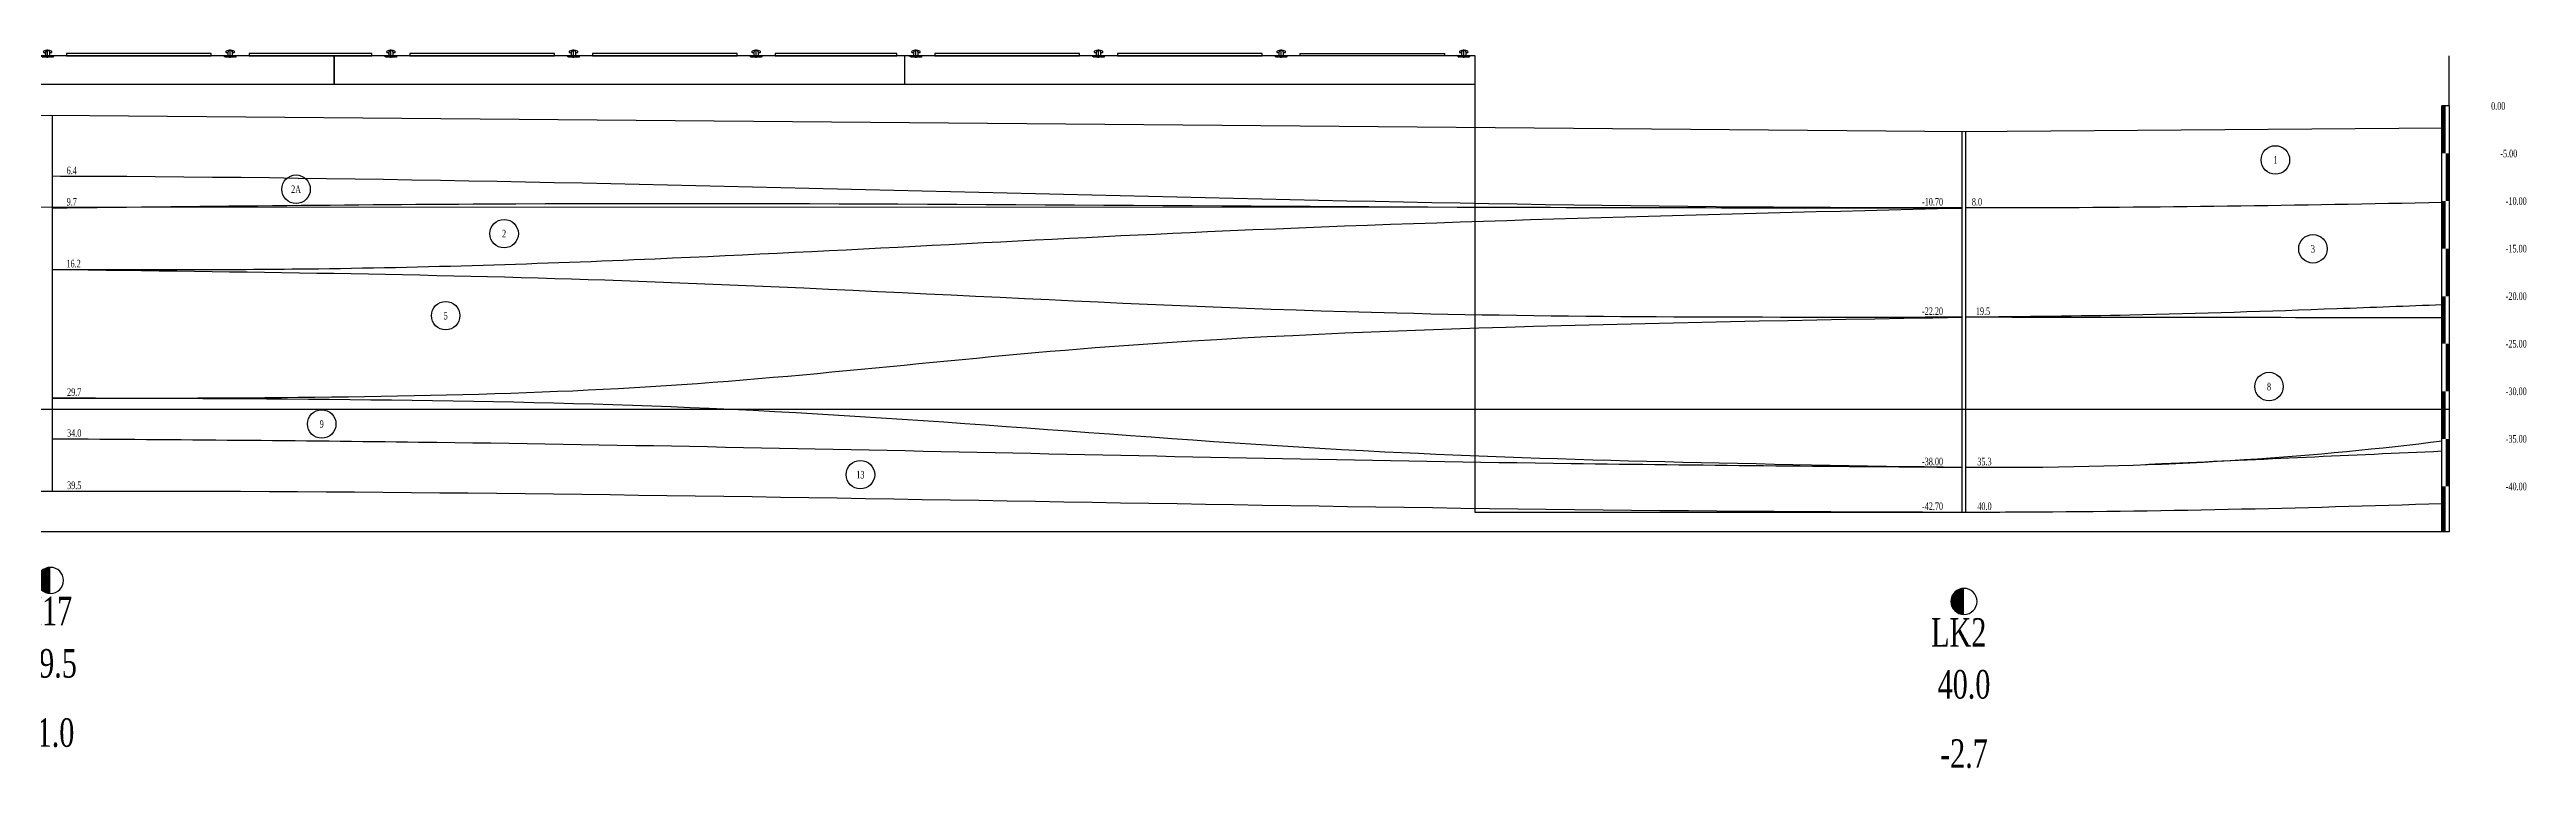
# Model space of a CAD drawing. Extents: x -57534 to 10615, y -13723 to 96319.
# Drawn here: x -26254 to -210, y 88634 to 96191 of the extents above; entities that cross this region are included whole.
import ezdxf
from ezdxf.enums import TextEntityAlignment as Align

# ---------------------------------------------------------------- set-up
doc = ezdxf.new("R2010")
doc.units = 0
doc.header["$LTSCALE"] = 5
doc.header["$MEASUREMENT"] = 0
doc.linetypes.add('CENTER2', pattern=[1.125, 0.75, -0.125, 0.125, -0.125])
doc.linetypes.add('HIDDEN', pattern=[0.375, 0.25, -0.125])
for name, color, linetype in [('1', 1, 'CONTINUOUS'), ('2', 7, 'CONTINUOUS'), ('3', 3, 'CONTINUOUS'), ('4', 8, 'CONTINUOUS'), ('BORDER', 2, 'CONTINUOUS'), ('CENTER', 9, 'CENTER2'), ('Dam', 4, 'CONTINUOUS'), ('DIMENSION', 4, 'CONTINUOUS'), ('HATCH', 7, 'CONTINUOUS'), ('HIDDEN', 4, 'HIDDEN')]:
    doc.layers.add(name, color=color, linetype=linetype)
doc.layers.add('harch', color=8, linetype='CONTINUOUS', lineweight=5)
doc.styles.add('THUONG', font='vntimeh.shx', dxfattribs={"width": 0.65})

# ---------------------------------------------------------------- blocks, each defined once
blk = doc.blocks.new('bhole1')
at = {"layer": '3'}
blk.add_hatch(color=256, dxfattribs=at).paths.add_polyline_path([(0, 1.37), (0, -1.37, 0.414214), (1.37, 0, 0.414214)])
blk.add_circle((0, 0), 1.37, dxfattribs=at)
blk = doc.blocks.new('BN_D')
at = {"layer": 'BORDER'}
for points in [[(-38, 4, 0.414214), (-40, 2), (-40, 0)], [(40, 0), (40, 2, 0.414214), (38, 4), (-38, 4, 0.414214)], [(-16, 16, 0.11044), (-18, 27, 0.290485), (-22, 29), (-26, 29, -0.777074), (-28, 37, -0.254902), (28, 37, -0.777074), (26, 29), (22, 29, 0.290485), (18, 27, 0.11044), (16, 16, 0.11044)], [(-23, 4, 0.414214), (-16, 12), (-16, 28, -1), (16, 28), (16, 12, 0.414214), (23, 4, 0.414214)]]:
    blk.add_lwpolyline(points, format="xyb", dxfattribs=at)
at = {"layer": 'CENTER'}
blk.add_line((0, -9), (0, 49), dxfattribs=at)
at = {"layer": 'HIDDEN'}
blk.add_lwpolyline([(-40, 0), (-38, -4), (38, -4), (40, 0)], dxfattribs=at)

msp = doc.modelspace()

# ---------------------------------------------------------------- linework, layer by layer
at = {"layer": '1'}
for p, q in [((-26244.1, 95496.4), (-34104.1, 95376.4)), ((-6124.1, 95326.4), (-26244.1, 95496.4)), ((-26224.1, 91546.4), (-26224.1, 95496.4)), ((-6144.1, 91325.7), (-6144.1, 95326.4)), ((-1096.9, 95362.8), (-6124.1, 95326.4)), ((-6104.1, 91326.4), (-6104.1, 95326.4))]:
    msp.add_line(p, q, dxfattribs=at)
at = {"layer": '1', "color": 0}
for points, knots in [([(-6144.1, 94526.4), (-6357.4, 94526.4), (-12925.8, 94524.3), (-19430.6, 94828.1), (-25977.5, 94857.5), (-26224.1, 94858.1)], [0, 0, 0, 0, 2, 98.5069946, 100.2588129, 100.2588129, 100.2588129, 100.2588129]), ([(-26224.1, 94526.4), (-24547.3, 94544.7), (-19659.5, 94600.9), (-13009.8, 94530.5), (-7966.8, 94527.5), (-6224.1, 94526.4)], [0, 0, 0, 0, 24.0245346, 73.5390799, 99.6847061, 99.6847061, 99.6847061, 99.6847061]), ([(-1096.9, 94582.4), (-2598.6, 94550.5), (-4237.6, 94525.7), (-5890.7, 94526.3), (-6104.1, 94526.4)], [57.8546041, 57.8546041, 57.8546041, 57.8546041, 80.6450888, 82.6450888, 82.6450888, 82.6450888, 82.6450888]), ([(-6144.1, 94521.4), (-8885, 94454.4), (-13590.9, 94333.8), (-19040.1, 94004.5), (-23149.8, 93869.1), (-25274.4, 93874.3), (-26224.1, 93876.4)], [1.014781, 1.014781, 1.014781, 1.014781, 41.5197045, 72.7293922, 91.4931879, 104.4978167, 104.4978167, 104.4978167, 104.4978167]), ([(-6144.1, 93376.4), (-8205.2, 93374), (-13146.1, 93368.1), (-19353.5, 93790.7), (-24211.3, 93852), (-26224.1, 93876.4)], [0, 0, 0, 0, 29.3695384, 73.2460086, 102.2366583, 102.2366583, 102.2366583, 102.2366583]), ([(-1096.9, 93507.1), (-1463.3, 93492.4), (-2549.1, 93451.6), (-4177.4, 93395.6), (-5473.6, 93382.1), (-6104.1, 93376.4)], [62.1408384, 62.1408384, 62.1408384, 62.1408384, 67.9078116, 79.1130897, 87.3826254, 87.3826254, 87.3826254, 87.3826254]), ([(-26224.1, 92526.4), (-26010.9, 92526.4), (-24037.2, 92526.1), (-19788.9, 92549.9), (-14687.3, 93227), (-9420.6, 93320), (-6144.1, 93376.4)], [0, 0, 0, 0, 2, 29.6481284, 60.0452741, 106.9786879, 106.9786879, 106.9786879, 106.9786879]), ([(-6144.1, 91796.4), (-8276, 91831), (-13002, 91910.8), (-18718.6, 92502.5), (-23794.9, 92518.9), (-26224.1, 92526.4)], [0, 0, 0, 0, 30.6561287, 70.6053895, 105.0185831, 105.0185831, 105.0185831, 105.0185831]), ([(-6144.1, 91796.4), (-7569.5, 91807.7), (-12991.9, 91853), (-19547, 92047.4), (-24885.1, 92087.1), (-26224.1, 92096.4)], [0, 0, 0, 0, 20.2154567, 81.4740574, 100.3798195, 100.3798195, 100.3798195, 100.3798195]), ([(-1096.9, 92073.7), (-2394.6, 91913.1), (-3947.6, 91793.4), (-5890.1, 91796.2), (-6104.1, 91796.4)], [75.28999, 75.28999, 75.28999, 75.28999, 102.2937583, 104.2937583, 104.2937583, 104.2937583, 104.2937583]), ([(-1096.9, 91967.4), (-2052.8, 91925.3), (-3092.6, 91877.6), (-4123.9, 91830.7), (-4213.8, 91826.6)], [58.5409848, 58.5409848, 58.5409848, 58.5409848, 73.5737724, 75.0082647, 75.0082647, 75.0082647, 75.0082647]), ([(-1096.9, 91416.1), (-2589.5, 91367.4), (-4420.1, 91323.9), (-12700.5, 91331.5), (-19669.5, 91562.1), (-28719.5, 91539.6), (-31431, 91658.5), (-33870.7, 91656.5), (-34084.1, 91656.4)], [120.5287382, 120.5287382, 120.5287382, 120.5287382, 143.5416472, 148.5416472, 244.5458138, 249.5458138, 284.126878, 286.126878, 286.126878, 286.126878, 286.126878])]:
    msp.add_open_spline(points, degree=3, knots=knots, dxfattribs=at)
msp.add_open_spline([(-1096.9, 93370), (-2739.2, 93372.7), (-4381.7, 93374.6), (-6104.1, 93376.4)], degree=3, dxfattribs=at)
at = {"layer": '3'}
msp.add_line((-1022.9, 92408.3), (-57534.1, 92408.3), dxfattribs=at)
at = {"layer": '4'}
for p, q in [((-1097.9, 91120.5), (-1097.9, 95598.3)), ((-1022.9, 95598.3), (-1097.9, 95598.3)), ((-1022.9, 95598.3), (-1022.9, 91120.5)), ((-1022.9, 95098.3), (-1022.9, 94598.3)), ((-1097.9, 91120.5), (-57534.1, 91120.5)), ((-1022.9, 91120.5), (-1097.9, 91120.5))]:
    msp.add_line(p, q, dxfattribs=at)
for points in [[(-1060.4, 95473.3), (-1097.9, 95473.3), (-1060.4, 95598.3), (-1097.9, 95598.3)], [(-1060.4, 95348.3), (-1097.9, 95348.3), (-1060.4, 95473.3), (-1097.9, 95473.3)], [(-1060.4, 95223.3), (-1097.9, 95223.3), (-1060.4, 95348.3), (-1097.9, 95348.3)], [(-1060.4, 95098.3), (-1097.9, 95098.3), (-1060.4, 95223.3), (-1097.9, 95223.3)], [(-1022.9, 94973.3), (-1060.4, 94973.3), (-1022.9, 95098.3), (-1060.4, 95098.3)], [(-1022.9, 94848.3), (-1060.4, 94848.3), (-1022.9, 94973.3), (-1060.4, 94973.3)], [(-1022.9, 94723.3), (-1060.4, 94723.3), (-1022.9, 94848.3), (-1060.4, 94848.3)], [(-1060.4, 94473.3), (-1097.9, 94473.3), (-1060.4, 94598.3), (-1097.9, 94598.3)], [(-1022.9, 94598.3), (-1060.4, 94598.3), (-1022.9, 94723.3), (-1060.4, 94723.3)], [(-1060.4, 94348.3), (-1097.9, 94348.3), (-1060.4, 94473.3), (-1097.9, 94473.3)], [(-1060.4, 94223.3), (-1097.9, 94223.3), (-1060.4, 94348.3), (-1097.9, 94348.3)], [(-1060.4, 94098.3), (-1097.9, 94098.3), (-1060.4, 94223.3), (-1097.9, 94223.3)], [(-1022.9, 93973.3), (-1060.4, 93973.3), (-1022.9, 94098.3), (-1060.4, 94098.3)], [(-1022.9, 93848.3), (-1060.4, 93848.3), (-1022.9, 93973.3), (-1060.4, 93973.3)], [(-1022.9, 93723.3), (-1060.4, 93723.3), (-1022.9, 93848.3), (-1060.4, 93848.3)], [(-1060.4, 93473.3), (-1097.9, 93473.3), (-1060.4, 93598.3), (-1097.9, 93598.3)], [(-1022.9, 93598.3), (-1060.4, 93598.3), (-1022.9, 93723.3), (-1060.4, 93723.3)], [(-1060.4, 93348.3), (-1097.9, 93348.3), (-1060.4, 93473.3), (-1097.9, 93473.3)], [(-1060.4, 93223.3), (-1097.9, 93223.3), (-1060.4, 93348.3), (-1097.9, 93348.3)], [(-1060.4, 93098.3), (-1097.9, 93098.3), (-1060.4, 93223.3), (-1097.9, 93223.3)], [(-1022.9, 92973.3), (-1060.4, 92973.3), (-1022.9, 93098.3), (-1060.4, 93098.3)], [(-1022.9, 92848.3), (-1060.4, 92848.3), (-1022.9, 92973.3), (-1060.4, 92973.3)], [(-1022.9, 92723.3), (-1060.4, 92723.3), (-1022.9, 92848.3), (-1060.4, 92848.3)], [(-1022.9, 92598.3), (-1060.4, 92598.3), (-1022.9, 92723.3), (-1060.4, 92723.3)], [(-1060.4, 92473.3), (-1097.9, 92473.3), (-1060.4, 92598.3), (-1097.9, 92598.3)], [(-1060.4, 92348.3), (-1097.9, 92348.3), (-1060.4, 92473.3), (-1097.9, 92473.3)], [(-1060.4, 92223.3), (-1097.9, 92223.3), (-1060.4, 92348.3), (-1097.9, 92348.3)], [(-1060.4, 92098.3), (-1097.9, 92098.3), (-1060.4, 92223.3), (-1097.9, 92223.3)], [(-1022.9, 91973.3), (-1060.4, 91973.3), (-1022.9, 92098.3), (-1060.4, 92098.3)], [(-1022.9, 91848.3), (-1060.4, 91848.3), (-1022.9, 91973.3), (-1060.4, 91973.3)], [(-1022.9, 91723.3), (-1060.4, 91723.3), (-1022.9, 91848.3), (-1060.4, 91848.3)], [(-1022.9, 91598.3), (-1060.4, 91598.3), (-1022.9, 91723.3), (-1060.4, 91723.3)], [(-1060.4, 91473.3), (-1097.9, 91473.3), (-1060.4, 91598.3), (-1097.9, 91598.3)], [(-1060.4, 91348.3), (-1097.9, 91348.3), (-1060.4, 91473.3), (-1097.9, 91473.3)], [(-1060.4, 91223.3), (-1097.9, 91223.3), (-1060.4, 91348.3), (-1097.9, 91348.3)], [(-1060.4, 91120.5), (-1097.9, 91120.5), (-1060.4, 91223.3), (-1097.9, 91223.3)]]:
    msp.add_trace(points, dxfattribs=at)
at = {"layer": 'BORDER'}
for p, q in [((-23263.1, 96123.3), (-23263.1, 95823.3)), ((-23261.1, 96123.3), (-23261.1, 95823.3)), ((-17265.1, 96123.3), (-17265.1, 95823.3)), ((-17263.1, 96123.3), (-17263.1, 95823.3)), ((-13104.1, 96123.3), (-13104.1, 96148.3)), ((-13104.1, 96148.3), (-11584.1, 96148.3)), ((-11584.1, 96123.3), (-11584.1, 96148.3))]:
    msp.add_line(p, q, dxfattribs=at)
for points in [[(-24554.1, 96148.3), (-26074.1, 96148.3), (-26074.1, 96123.3), (-24554.1, 96123.3)], [(-22864.1, 96148.3), (-24154.1, 96148.3), (-24154.1, 96123.3), (-22864.1, 96123.3)], [(-20944.1, 96148.3), (-22464.1, 96148.3), (-22464.1, 96123.3), (-20944.1, 96123.3)], [(-19024.1, 96148.3), (-20544.1, 96148.3), (-20544.1, 96123.3), (-19024.1, 96123.3)], [(-17344.1, 96148.3), (-18624.1, 96148.3), (-18624.1, 96123.3), (-17344.1, 96123.3)], [(-15424.1, 96148.3), (-16944.1, 96148.3), (-16944.1, 96123.3), (-15424.1, 96123.3)], [(-13504.1, 96148.3), (-15024.1, 96148.3), (-15024.1, 96123.3), (-13504.1, 96123.3)]]:
    msp.add_lwpolyline(points, close=True, dxfattribs=at)
at = {"layer": 'Dam', "ltscale": 200}
msp.add_line((-17264.1, 96123.3), (-17264.1, 96123.3), dxfattribs=at)
at = {"layer": 'DIMENSION'}
for p, q in [((-11264.1, 96123.3), (-36263.1, 96123.3)), ((-11264.1, 91326), (-11264.1, 96123.3)), ((-1022.9, 95598.3), (-1022.9, 96123.3)), ((-11264.1, 95823.3), (-36263.1, 95823.3)), ((-6124.1, 91326), (-11264.1, 91326))]:
    msp.add_line(p, q, dxfattribs=at)
at = {"layer": 'harch'}
msp.add_line((-11007.1, 94533.7), (-56880.2, 94533.7), dxfattribs=at)
at = {"layer": 'HATCH'}
for centre in [(-2849.6, 95030.2), (-23661.9, 94722.4), (-21474.3, 94255.4), (-2454.7, 94096.1), (-22088.7, 93393.6), (-2916.8, 92648.1), (-23392.3, 92254.8), (-17727.9, 91722)]:
    msp.add_circle(centre, 150, dxfattribs=at)

# ---------------------------------------------------------------- block references
at = {"layer": '3', "xscale": -100, "yscale": 100, "zscale": 100}
for p in [(-26244.1, 90610.7), (-6124.1, 90390)]:
    msp.add_blockref('bhole1', p, dxfattribs=at)
at = {"layer": 'BORDER', "xscale": -1.5, "yscale": 1.5, "zscale": 1.5}
for p in [(-26274.1, 96116.5), (-24354.1, 96116.5), (-22664.1, 96116.5), (-20744.1, 96116.5), (-18824.1, 96116.5), (-17144.1, 96116.5), (-15224.1, 96116.5), (-13304.1, 96116.5), (-11384.1, 96116.5)]:
    msp.add_blockref('BN_D', p, dxfattribs=at)

# ---------------------------------------------------------------- texts
at = {"layer": '2', "color": 0, "style": 'THUONG', "width": 0.7}
for s, p in [('1', (-2849.6, 95030.2)), ('2a', (-23661.9, 94722.4)), ('2', (-21474.3, 94255.4)), ('3', (-2454.7, 94096.1)), ('5', (-22088.7, 93393.6)), ('8', (-2916.8, 92648.1)), ('9', (-23392.3, 92254.8)), ('13', (-17727.9, 91722))]:
    msp.add_text(s, height=80, dxfattribs=at).set_placement(p, align=Align.MIDDLE_CENTER)
at = {"layer": '3', "style": 'THUONG', "width": 0.7}
for s, p in [('0.00 ', (-410.4, 95598.3)), ('-5.00 ', (-285.4, 95098.3)), ('-10.00 ', (-185.4, 94598.3)), ('-15.00 ', (-185.4, 94098.3)), ('-20.00 ', (-185.4, 93598.3)), ('-25.00 ', (-185.4, 93098.3)), ('-30.00 ', (-185.4, 92598.3)), ('-35.00 ', (-185.4, 92098.3)), ('-40.00 ', (-185.4, 91598.3))]:
    msp.add_text(s, height=80, dxfattribs=at).set_placement(p, align=Align.MIDDLE_RIGHT)
for s, p in [('6.4', (-25966.9, 94856.4)), ('9.7', (-25966.9, 94526.4)), ('8.0', (-5933.8, 94526.4)), ('16.2', (-25925.8, 93876.4)), ('19.5', (-5848.8, 93376.4)), ('29.7', (-25919.5, 92526.4)), ('34.0', (-25919.5, 92096.4)), ('35.3', (-5833.8, 91796.4)), ('39.5', (-25919.5, 91546.4)), ('40.0', (-5833.8, 91326.4))]:
    msp.add_text(s, height=80, dxfattribs=at).set_placement(p, align=Align.BOTTOM_RIGHT)
for s, p in [('-10.70', (-6565.1, 94526.4)), ('-22.20', (-6565.1, 93376.4)), ('-38.00', (-6565.1, 91796.4)), ('-42.70', (-6565.1, 91326.4))]:
    msp.add_text(s, height=80, dxfattribs=at).set_placement(p, align=Align.BOTTOM_LEFT)
for s, p in [('BH17', (-26773, 90289.1)), ('LK2', (-6470, 90064))]:
    msp.add_text(s, height=300, dxfattribs=at).set_placement(p, align=Align.MIDDLE_LEFT)
for s, p in [('39.5', (-26244.1, 89739.2)), ('40.0', (-6124.1, 89518.4)), ('-1.0', (-26244.1, 89011.4)), ('-2.7', (-6124.1, 88790.6))]:
    msp.add_text(s, height=300, dxfattribs=at).set_placement(p, align=Align.MIDDLE_CENTER)

doc.saveas('drawing.dxf')
